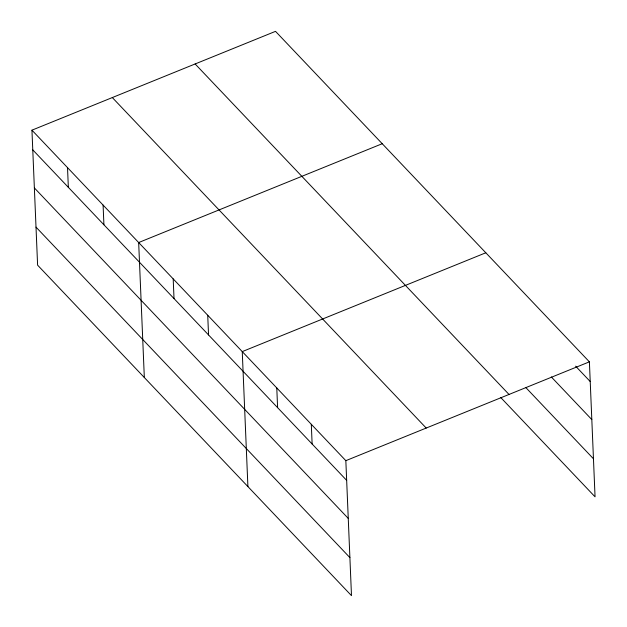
<?xml version="1.0" encoding="UTF-8"?>
<svg xmlns="http://www.w3.org/2000/svg" width="627" height="627" viewBox="0 0 627 627"><rect width="100%" height="100%" fill="white"/><g stroke="black" fill="none" stroke-linecap="round" stroke-linejoin="round"><path stroke-width="0.94" d="M31.946 130.173L345.838 460.665L351.488 595.65L37.604 265.158L31.946 130.173L275.512 31.35L589.396 361.842L595.054 496.827L500.769 397.549M382.227 143.716L138.669 242.539L144.328 377.525M485.815 252.775L242.249 351.606L247.908 486.591M345.838 460.665L589.396 361.842M575.617 366.16L590.226 381.537M551.313 376.937L591.817 419.581M525.732 387.47L593.463 458.784M195.13 63.962L509.022 394.454M112.319 97.561L426.211 428.053M32.769 149.869L346.66 480.36M34.367 187.92L348.251 518.404M36.005 227.115L349.897 557.607M311.305 424.307L312.128 444.01M276.781 387.956L277.604 407.652M207.725 315.248L208.548 334.943M173.193 278.897L174.024 298.593M103.094 205.084L103.917 224.779M67.52 167.628L68.343 187.324"/></g></svg>
